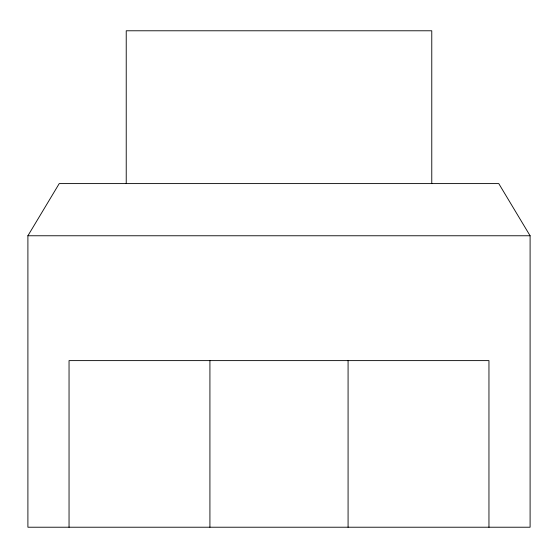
<?xml version="1.0" encoding="UTF-8"?>
<svg xmlns="http://www.w3.org/2000/svg" width="558" height="558" viewBox="0 0 558 558"><rect width="100%" height="100%" fill="white"/><g stroke="black" fill="none" stroke-linecap="round" stroke-linejoin="round"><path stroke-width="0.84" d="M27.9 235.762L59.232 183.596L498.768 183.596L530.1 235.762L530.1 527.219L27.9 527.219L27.9 235.762L530.1 235.762M488.954 527.219L488.954 360.614L69.046 360.614L69.046 527.219M431.773 183.596L431.773 30.781L126.227 30.781L126.227 183.596M348.08 360.614L348.08 527.219M209.92 360.614L209.92 527.219"/></g></svg>
